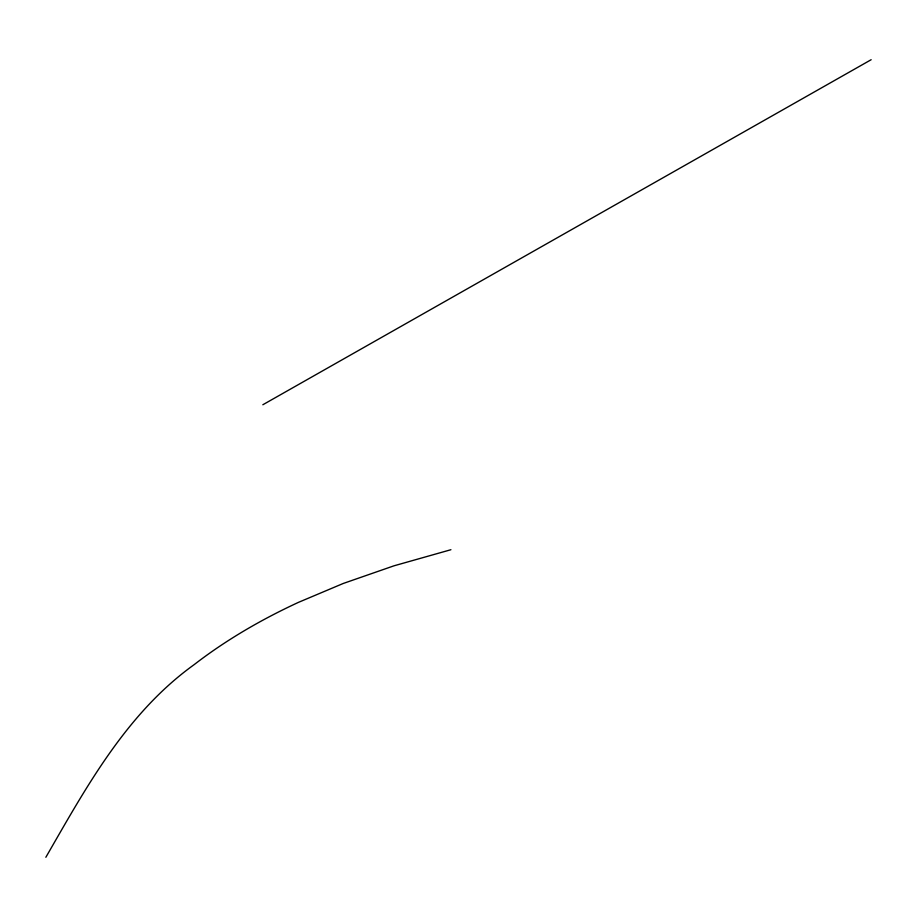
<?xml version="1.0" encoding="UTF-8"?>
<svg xmlns="http://www.w3.org/2000/svg" width="917" height="917" viewBox="0 0 917 917"><rect width="100%" height="100%" fill="white"/><g stroke="black" fill="none" stroke-linecap="round" stroke-linejoin="round"><path stroke-width="1.38" d="M45.85 857.28C86.439 786.901 126.569 713.185 194.198 664.607A591.11 341.273 0 0 1 298.369 602.4L343.256 583.464L393.966 565.823L450.912 549.719M262.835 404.764L871.15 59.72"/></g></svg>
